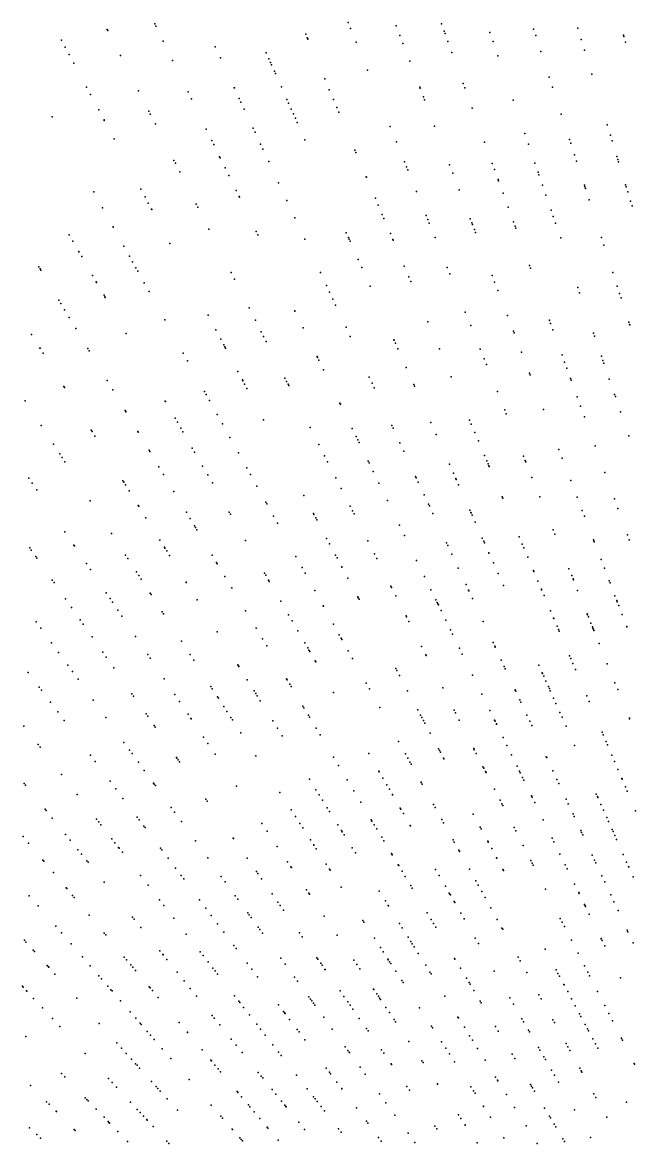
# Model space of a CAD drawing. Header units: metres. Extents: x -4327 to 4266, y -3886 to 3992.
# Drawn here: x -1104 to -568, y 1046 to 2028 of the extents above; entities that cross this region are included whole.
import ezdxf

# ---------------------------------------------------------------- set-up
doc = ezdxf.new("R2010")
doc.units = ezdxf.units.M

msp = doc.modelspace()

# ---------------------------------------------------------------- linework, layer by layer
for p in [(-1029.89, 2021.27, 2450.05), (-988.32, 2026.36, 2445.62), (-987.29, 2024.24, 2445.74), (-819.17, 2027.51, 2432.62), (-817.05, 2022.27, 2437.01), (-777.16, 2024.58, 2441.77), (-737.51, 2026.29, 2438.63), (-656.85, 2021.57, 2462.81), (-618.32, 2022.43, 2472.06), (-1069.87, 2012.12, 2501.98), (-1029.47, 2020.44, 2441.02), (-856.26, 2017.22, 2443.19), (-854.95, 2014.14, 2436.79), (-854.72, 2013.59, 2471.14), (-854.42, 2012.88, 2462.14), (-773.94, 2016.18, 2447.73), (-773.9, 2016.09, 2504.87), (-735.2, 2019.94, 2457.88), (-734.41, 2017.77, 2471.5), (-695.13, 2018.8, 2471.11), (-655.06, 2016.07, 2508.19), (-615.3, 2012.55, 2441.06), (-578.15, 2016.27, 2446.41), (-577.88, 2015.3, 2447.93), (-1066.59, 2005.96, 2505.28), (-980.92, 2011.18, 2432.62), (-935.45, 2006.07, 2440.83), (-812.18, 2010.23, 2449.24), (-771.21, 2009.06, 2466.06), (-731.85, 2010.73, 2422.56), (-692.34, 2010.7, 2420.88), (-650.56, 2002.21, 2460.85), (-612.48, 2003.32, 2459.54), (-576.43, 2010.24, 2488.13), (-1063.13, 1999.45, 2513.63), (-1059.06, 1991.79, 2501.25), (-1018.31, 1998.54, 2473.42), (-972.68, 1994.28, 2454.84), (-930.93, 1996.39, 2458.53), (-890.82, 2000.81, 2471.45), (-888.54, 1995.7, 2478.72), (-887.06, 1992.38, 2444.87), (-765.28, 1993.61, 2471.49), (-728.42, 2001.31, 2517.15), (-688.06, 1998.27, 2492.32), (-886.18, 1990.39, 2447.8), (-883.69, 1984.81, 2467.91), (-882.75, 1982.68, 2492.54), (-802.32, 1985.82, 2481.55), (-802.25, 1985.63, 2492.28), (-606.06, 1982.33, 2439.15), (-839.66, 1978.11, 2454.45), (-718.54, 1974.17, 2455.72), (-643.22, 1979.62, 2435.77), (-1047.97, 1970.94, 2477.78), (-1044.59, 1964.58, 2448.22), (-1002.54, 1967.6, 2461.99), (-959.2, 1966.65, 2444.83), (-918.73, 1970.23, 2474.78), (-918.69, 1970.14, 2482.85), (-877.56, 1971.03, 2502.6), (-835.62, 1968.6, 2431.92), (-756.55, 1970.88, 2443.3), (-756.23, 1970.05, 2494.06), (-753.28, 1962.35, 2459.72), (-717.14, 1970.32, 2440.14), (-640.36, 1970.83, 2473.72), (-956.22, 1960.54, 2485.93), (-914.43, 1961.01, 2414.96), (-912.91, 1957.75, 2442.93), (-872.73, 1960.18, 2445.34), (-871.29, 1956.95, 2452.08), (-832.04, 1960.16, 2472.7), (-828.97, 1952.94, 2490.94), (-752.27, 1959.72, 2448.31), (-710.65, 1952.49, 2483.1), (-674.68, 1959.41, 2471.06), (-1078.03, 1944.82, 2435.97), (-1037.36, 1950.99, 2460.78), (-993.52, 1949.89, 2455.95), (-992.22, 1947.34, 2460.83), (-910.03, 1951.56, 2467.57), (-868.91, 1951.61, 2421.29), (-867.03, 1947.38, 2421.37), (-865.34, 1943.59, 2467.76), (-827.24, 1948.86, 2507.82), (-632.73, 1947.35, 2471.51), (-1032.71, 1942.25, 2465.95), (-1032.47, 1941.8, 2468.08), (-987.82, 1938.72, 2490.68), (-943.33, 1934.12, 2457.83), (-902.25, 1934.88, 2462.7), (-863.72, 1939.95, 2436.14), (-782.33, 1936.34, 2449.27), (-743.49, 1936.86, 2476.6), (-592.45, 1937.81, 2459.53), (-1023.94, 1925.74, 2461.16), (-938.48, 1924.17, 2466.82), (-900.61, 1931.37, 2513.11), (-857.02, 1924.9, 2471.14), (-776.99, 1923.13, 2443.33), (-664.62, 1930.19, 2494.39), (-625.48, 1925.02, 2489.81), (-589.72, 1928.89, 2489.43), (-588.22, 1923.99, 2494.21), (-936.73, 1920.57, 2467.64), (-895.75, 1920.95, 2442.28), (-893.72, 1916.59, 2499.4), (-813.22, 1915.82, 2440.9), (-812.33, 1913.72, 2468.06), (-699.84, 1922.8, 2467.12), (-661.42, 1920.89, 2446.77), (-624.48, 1921.97, 2433.89), (-971.51, 1906.69, 2498.63), (-970.31, 1904.35, 2503.84), (-931.55, 1909.97, 2500.5), (-931.06, 1908.95, 2499.16), (-888.66, 1905.73, 2436.31), (-769.9, 1905.57, 2480.75), (-693.02, 1904.06, 2484.17), (-655.71, 1904.32, 2494.08), (-621.13, 1911.64, 2445.13), (-619.28, 1905.96, 2470.66), (-583.99, 1910.14, 2446.08), (-583.2, 1907.56, 2503.5), (-582.59, 1905.55, 2478.6), (-966.45, 1896.77, 2399.56), (-926.84, 1900.31, 2490.6), (-923.6, 1893.67, 2430.4), (-768.08, 1901.06, 2483.15), (-767, 1898.4, 2485.19), (-730.47, 1902.95, 2487.86), (-727.64, 1895.57, 2492.06), (-691.09, 1898.75, 2438.98), (-653.02, 1896.5, 2472.79), (-652.22, 1894.18, 2472.53), (-880.04, 1887.24, 2480.27), (-803.27, 1892.38, 2464.99), (-803.13, 1892.06, 2483.8), (-687.96, 1890.17, 2474.29), (-687.54, 1888.99, 2494.92), (-649.14, 1885.23, 2496.83), (-612.51, 1885.11, 2465.54), (-576.41, 1885.34, 2446.83), (-1041.69, 1879.26, 2392.89), (-1000.4, 1881.49, 2370.52), (-996.85, 1874.8, 2380.32), (-917.21, 1880.56, 2440.34), (-914.53, 1875.07, 2484.86), (-914.28, 1874.55, 2481.43), (-759.41, 1879.6, 2485.33), (-722.01, 1880.89, 2431.85), (-683.57, 1878.09, 2436.69), (-646.07, 1876.33, 2449.22), (-611.99, 1883.5, 2452.46), (-611.58, 1882.26, 2506.29), (-575.9, 1883.7, 2502.85), (-574.56, 1879.31, 2455.42), (-1033.97, 1865.34, 2398.73), (-994.01, 1869.46, 2381.36), (-991.2, 1864.17, 2390.34), (-952, 1868.41, 2379.32), (-950.67, 1865.8, 2381.23), (-872.83, 1871.79, 2468.14), (-795.29, 1873.58, 2459.53), (-792.78, 1867.67, 2438.21), (-679.06, 1865.71, 2464.16), (-608.29, 1872.13, 2495.59), (-572.07, 1871.15, 2452.96), (-570.77, 1866.91, 2486.12), (-990.95, 1863.72, 2387.12), (-865.71, 1856.51, 2505.76), (-789.32, 1859.53, 2446.52), (-787.81, 1855.96, 2496.81), (-750.93, 1858.62, 2446.67), (-749.46, 1854.97, 2447.31), (-712.26, 1855.5, 2450.27), (-641.56, 1863.23, 2459.42), (-639.68, 1857.76, 2452.2), (-1024.66, 1848.53, 2421.98), (-1024.58, 1848.38, 2424.46), (-940.9, 1846.63, 2396.01), (-748.16, 1851.77, 2454), (-710.92, 1852.01, 2486.97), (-710.43, 1850.73, 2452.16), (-708.69, 1846.2, 2501.49), (-674.45, 1853.03, 2508.44), (-674.44, 1853.01, 2491.58), (-673.07, 1849.24, 2469.87), (-672.41, 1847.43, 2445.47), (-637.68, 1851.96, 2455.5), (-1063.19, 1841.5, 2428.68), (-1060.13, 1836.21, 2429.71), (-899.59, 1844.44, 2444.27), (-898.26, 1841.71, 2481.61), (-857.04, 1837.92, 2455.97), (-820.76, 1843.46, 2496.1), (-818.91, 1839.3, 2476.62), (-818.26, 1837.84, 2480.17), (-817.44, 1835.99, 2502.69), (-782.2, 1842.75, 2443.39), (-780.05, 1837.67, 2442.08), (-779.78, 1837.05, 2460.37), (-743.15, 1839.35, 2459.38), (-707.71, 1843.65, 2503.64), (-633.21, 1838.97, 2465.76), (-597.62, 1839.27, 2468.37), (-1054.89, 1827.13, 2441.79), (-1054.66, 1826.72, 2438.56), (-1015.34, 1831.72, 2413.2), (-975.21, 1834.11, 2367.35), (-595.42, 1832.53, 2459.32), (-1052.23, 1822.52, 2398.36), (-1010.4, 1822.82, 2412.09), (-1007.79, 1818.1, 2403.2), (-810.33, 1820.02, 2483.7), (-1089.7, 1813.56, 2377.03), (-1088.69, 1811.88, 2435.67), (-1087.99, 1810.72, 2439.48), (-1042.72, 1806.04, 2395.06), (-1004.84, 1812.77, 2414.72), (-1003.2, 1809.82, 2451.08), (-921.52, 1808.58, 2393.75), (-843.43, 1808.75, 2499.17), (-807.21, 1813.01, 2501.97), (-770.12, 1814.3, 2470.94), (-732.57, 1813.18, 2487.61), (-730.28, 1807.52, 2485.41), (-693.3, 1806.11, 2447.16), (-660.49, 1814.69, 2464.83), (-659.72, 1812.55, 2475.8), (-587.7, 1808.75, 2477.12), (-1039.45, 1800.38, 2400.74), (-1039.2, 1799.95, 2397.53), (-997.5, 1799.53, 2391.8), (-918.63, 1802.92, 2396.83), (-838.16, 1797.43, 2475.22), (-799.98, 1796.79, 2499.11), (-766.16, 1804.95, 2494.29), (-764.35, 1800.7, 2441.47), (-691.05, 1800.25, 2458.46), (-618.26, 1795.56, 2434.73), (-583.76, 1796.64, 2432.95), (-1032.73, 1788.73, 2411.66), (-1031.91, 1787.32, 2441.93), (-1031.67, 1786.91, 2406.55), (-993.29, 1791.93, 2405.49), (-835.41, 1791.53, 2486.49), (-688.25, 1792.94, 2459.51), (-616.62, 1790.8, 2475.27), (-581.71, 1790.32, 2421.65), (-580.44, 1786.4, 2477.13), (-1072.29, 1784.58, 2383.18), (-1070.42, 1781.47, 2450.95), (-1067.15, 1776.04, 2413.96), (-905.8, 1777.73, 2381.73), (-832.57, 1785.45, 2380.56), (-830.09, 1780.14, 2368.21), (-1063.13, 1769.35, 2399.57), (-979.65, 1767.33, 2414.84), (-941.75, 1771.18, 2418.63), (-900.32, 1766.99, 2372.59), (-865.75, 1775.04, 2373.26), (-865.68, 1774.9, 2373.07), (-716.77, 1774.08, 2458.7), (-679.83, 1771.02, 2479.24), (-643.08, 1766.84, 2465.64), (-643.05, 1766.76, 2443.35), (-1057.28, 1759.61, 2431.6), (-935.02, 1758.52, 2428.18), (-895.17, 1756.88, 2406.64), (-858.6, 1760.38, 2351.05), (-821.02, 1760.69, 2379.08), (-749.39, 1765.46, 2470.07), (-711.95, 1762.14, 2453.19), (-674.6, 1757.38, 2427.06), (-642.06, 1764.05, 2423.15), (-640.01, 1758.42, 2479.03), (-573.55, 1765.2, 2439.44), (-572.87, 1763.1, 2464.31), (-572.81, 1762.92, 2492.24), (-1096.26, 1754.38, 2431.55), (-1013.33, 1755.14, 2419.3), (-930.63, 1750.26, 2416.78), (-893.07, 1752.75, 2419.78), (-890.77, 1748.24, 2421.63), (-817.29, 1752.69, 2389.47), (-779.06, 1749.8, 2382.54), (-778.89, 1749.41, 2379.35), (-777.79, 1746.95, 2386.65), (-673.99, 1755.81, 2424.89), (-604.46, 1755.49, 2493.43), (-603.57, 1752.88, 2447.67), (-1088.89, 1742.58, 2412.53), (-1088.71, 1742.31, 2412.15), (-1085.98, 1737.93, 2422.1), (-1046.74, 1742.06, 2420.72), (-1045.61, 1740.18, 2426.15), (-963.47, 1738.14, 2417.51), (-928.03, 1745.36, 2426.16), (-927.11, 1743.64, 2426.46), (-926.52, 1742.53, 2398.09), (-775.59, 1742, 2393.22), (-739.37, 1741.84, 2467.45), (-703.64, 1741.57, 2488.41), (-667.48, 1738.83, 2484.34), (-959.67, 1731.3, 2386.69), (-846.25, 1735.06, 2414.7), (-845.85, 1734.26, 2405.5), (-844.7, 1731.9, 2357.11), (-700.25, 1733.19, 2490.52), (-698.17, 1728.04, 2480.31), (-632.04, 1736.51, 2487.43), (-629.77, 1730.27, 2442.12), (-597.54, 1735.38, 2484.62), (-596.22, 1731.54, 2487.62), (-595.41, 1729.19, 2478.58), (-915.6, 1721.99, 2415.12), (-840.57, 1723.41, 2422.78), (-768.28, 1725.59, 2381.32), (-728.94, 1717.28, 2451.97), (-660.49, 1720.65, 2472.38), (-659.88, 1719.06, 2431.13), (-627.85, 1725, 2479.4), (-1067.77, 1708.79, 2416.03), (-1067.2, 1707.88, 2422.79), (-1029.89, 1714.02, 2408.3), (-911.68, 1714.63, 2412.85), (-911.29, 1713.88, 2414.49), (-909.7, 1710.89, 2380.9), (-874.43, 1716.17, 2420.08), (-872.95, 1713.26, 2378.47), (-871.71, 1710.82, 2388.39), (-871.14, 1709.7, 2394.84), (-800.62, 1716.93, 2390.97), (-798.2, 1711.75, 2389.11), (-796.39, 1707.87, 2394.4), (-761.58, 1710.54, 2400.63), (-761.03, 1709.3, 2380.1), (-624.58, 1716.01, 2441.33), (-624, 1714.42, 2483.97), (-590.67, 1715.43, 2458.86), (-1025.12, 1706.09, 2418.55), (-944.76, 1704.38, 2386.44), (-943.38, 1701.91, 2439.48), (-907.65, 1707.03, 2383.48), (-688.62, 1704.4, 2477.19), (-618.67, 1699.79, 2468.42), (-586.06, 1702.03, 2467.71), (-585.39, 1700.1, 2462.08), (-1101.72, 1696.5, 2433.55), (-1014.25, 1688, 2374.37), (-979.14, 1695.92, 2355.88), (-979, 1695.68, 2435.54), (-940.55, 1696.79, 2434.87), (-826.31, 1694.18, 2379.01), (-826.05, 1693.65, 2407.8), (-825.96, 1693.47, 2386.02), (-682.21, 1688.54, 2377.39), (-648.2, 1688.63, 2482.43), (-615.74, 1691.73, 2459.52), (-1013.7, 1687.08, 2362.58), (-1013.57, 1686.86, 2393.95), (-970.57, 1681.07, 2430.8), (-933.67, 1684.39, 2447.05), (-893.09, 1679.66, 2379.55), (-712.86, 1679.39, 2416.98), (-680.81, 1685.06, 2359.14), (-612.28, 1682.22, 2462.56), (-580.76, 1686.66, 2456.66), (-1087.63, 1674.8, 2381.22), (-1044.01, 1670.77, 2385.99), (-1043.14, 1669.38, 2370.8), (-1003.24, 1669.66, 2388.08), (-1002.8, 1668.94, 2408.41), (-968.57, 1677.61, 2417.67), (-965.64, 1672.54, 2440.22), (-963.81, 1669.37, 2438.34), (-929.08, 1676.11, 2415.98), (-852.52, 1673.16, 2383.36), (-815.53, 1672.09, 2428.59), (-780.97, 1674.79, 2377.24), (-779.9, 1672.51, 2422.72), (-746.85, 1677.46, 2364.82), (-711.4, 1675.95, 2366.08), (-708.27, 1668.58, 2401.41), (-1077, 1658.43, 2378.95), (-1040.7, 1665.46, 2440.12), (-922.54, 1664.31, 2404.35), (-844.87, 1658.14, 2412.99), (-812.16, 1665.18, 2394.12), (-810.71, 1662.2, 2419.69), (-809.64, 1660.01, 2408.33), (-773.89, 1659.61, 2390.48), (-742.21, 1667.04, 2371.43), (-705.16, 1661.24, 2377.34), (-573.6, 1665.86, 2451.58), (-1071.52, 1649.99, 2366.84), (-993.3, 1653.12, 2428.64), (-992.69, 1652.12, 2429.89), (-955.48, 1654.94, 2395.7), (-953.53, 1651.57, 2404.23), (-915.03, 1650.76, 2390.14), (-770.44, 1652.22, 2423.35), (-699.74, 1648.5, 2380.6), (-634.77, 1653.64, 2381.51), (-603.14, 1657.11, 2476.56), (-1069.35, 1646.65, 2444.99), (-1067.04, 1643.1, 2370.08), (-984.65, 1638.74, 2386.06), (-946.44, 1639.29, 2381.01), (-839.82, 1648.24, 2406.71), (-837.19, 1643.08, 2366.94), (-801.69, 1643.7, 2411.79), (-800.85, 1641.98, 2411.99), (-730.56, 1640.86, 2428.74), (-697.83, 1643.99, 2428.8), (-696.66, 1641.22, 2416.42), (-695.95, 1639.57, 2386.62), (-695.68, 1638.92, 2388.39), (-665.76, 1647.81, 2378.64), (-664.25, 1644.06, 2381.34), (-663.77, 1642.9, 2385.08), (-631.96, 1646.32, 2384.52), (-1098.59, 1628.72, 2462.93), (-980.58, 1631.96, 2419.16), (-941.98, 1631.57, 2399.21), (-907.75, 1637.63, 2384.46), (-904.6, 1631.94, 2394.95), (-830.06, 1629.08, 2389.5), (-797.15, 1634.39, 2422.74), (-760.11, 1630.05, 2415.43), (-759.6, 1628.97, 2383.84), (-727.1, 1633.1, 2414.5), (-658.33, 1629.41, 2389.92), (-594.56, 1633.55, 2452.66), (-1095.62, 1624.33, 2375.49), (-1016.25, 1626.34, 2393.48), (-1015.43, 1625.04, 2432.06), (-1014.03, 1622.78, 2434.15), (-937.94, 1624.55, 2391.58), (-898.9, 1621.66, 2382.55), (-825.27, 1619.69, 2441.3), (-792.27, 1624.39, 2388.87), (-757.77, 1625.04, 2372.7), (-724.98, 1628.33, 2432.32), (-724.66, 1627.61, 2417.39), (-722.58, 1622.94, 2432.61), (-624.44, 1626.72, 2416.25), (-1091.58, 1618.33, 2439.02), (-1010.82, 1617.65, 2431.91), (-971.63, 1617.06, 2399.75), (-857.87, 1613.43, 2412.59), (-752.72, 1614.22, 2441.66), (-684.37, 1612.26, 2403.83), (-683.91, 1611.2, 2407.76), (-651.4, 1612.28, 2394.76), (-618.84, 1612.13, 2411.17), (-586.21, 1610.59, 2363.13), (-1044.83, 1608.89, 2407.69), (-1002.8, 1604.82, 2418.04), (-1002.39, 1604.17, 2417.06), (-891.19, 1607.75, 2378.12), (-890.4, 1606.32, 2394.84), (-817.44, 1604.31, 2369.19), (-815.24, 1599.99, 2430.93), (-784.76, 1609.01, 2462.56), (-748.8, 1605.81, 2431.72), (-748.12, 1604.34, 2377.33), (-712.73, 1600.81, 2393.95), (-614.3, 1600.31, 2396.25), (-583.18, 1602.28, 2375.37), (-996.1, 1594.09, 2412.7), (-960.68, 1598.84, 2388.77), (-957.46, 1593.48, 2418.6), (-923.15, 1598.95, 2372.49), (-923.15, 1598.95, 2372.49), (-922.17, 1597.25, 2404.96), (-884.33, 1595.37, 2424.75), (-849.54, 1597.76, 2410.95), (-849.09, 1596.91, 2437.24), (-847.56, 1594.04, 2438.41), (-846.59, 1592.21, 2416.27), (-814, 1597.57, 2418.95), (-744.99, 1597.64, 2391.83), (-711.79, 1598.71, 2399.04), (-711.67, 1598.43, 2395.86), (-710.75, 1596.36, 2417.59), (-707.94, 1590.07, 2405.3), (-612.37, 1595.29, 2391.49), (-1066.93, 1581.79, 2440.74), (-1026.2, 1580.21, 2391.41), (-953.5, 1586.89, 2444.28), (-952.63, 1585.44, 2417.29), (-951.46, 1583.49, 2368.5), (-880.92, 1589.22, 2390.89), (-774.34, 1587.64, 2377.66), (-639.76, 1583.46, 2420.7), (-638.26, 1579.76, 2406.68), (-1059.01, 1570.05, 2395.58), (-983.81, 1574.42, 2388.3), (-908.85, 1574.18, 2394.47), (-837.97, 1576, 2427.39), (-835.48, 1571.31, 2381.84), (-801.87, 1573.76, 2402.01), (-769.87, 1578.47, 2410.3), (-733.06, 1572.05, 2413.62), (-701.76, 1576.18, 2417.45), (-700.55, 1573.47, 2380.18), (-699.97, 1572.16, 2383.68), (-669.58, 1577.44, 2379.07), (-666.86, 1571.03, 2413.53), (-604.44, 1574.61, 2379.64), (-604.18, 1573.94, 2381.38), (-603.85, 1573.09, 2416.24), (-574.73, 1579.05, 2395.67), (-573.2, 1574.84, 2411.6), (-1097.71, 1567.69, 2431.73), (-1096.33, 1565.72, 2382.87), (-1058.6, 1569.44, 2386.6), (-1013.92, 1561.31, 2416.57), (-979.9, 1568.17, 2378.82), (-979.48, 1567.5, 2412.91), (-977.9, 1564.96, 2411.73), (-975.4, 1560.97, 2375.92), (-938.15, 1561.35, 2421.36), (-864.85, 1560.23, 2393), (-830.17, 1561.33, 2388.38), (-796.07, 1562.37, 2395.57), (-731.95, 1569.66, 2404.42), (-728.43, 1562.13, 2409.47), (-695.98, 1563.21, 2370.1), (-695.97, 1563.18, 2394.75), (-695.96, 1563.15, 2411.34), (-665.49, 1567.8, 2369.97), (-1092.33, 1560.01, 2387.49), (-1091.4, 1558.69, 2423.2), (-1048.11, 1553.88, 2411.19), (-1011.97, 1558.29, 2395.65), (-934.19, 1554.76, 2378.57), (-933.62, 1553.8, 2387.9), (-859.42, 1550.44, 2427.36), (-828.86, 1558.87, 2387.33), (-824.79, 1551.2, 2394.66), (-824.59, 1550.83, 2396.83), (-794.03, 1558.37, 2400.4), (-759.23, 1556.65, 2404.42), (-692.12, 1554.53, 2376.01), (-662, 1559.57, 2432.34), (-597.83, 1557.41, 2558.12), (-1044.56, 1548.63, 2413.89), (-1004.4, 1546.65, 2396.59), (-1002.29, 1543.4, 2383.48), (-926.93, 1542.67, 2392.39), (-892.4, 1545.68, 2441.12), (-891.27, 1543.73, 2421.38), (-856.71, 1545.55, 2428.03), (-819.4, 1541.06, 2403.66), (-752.45, 1542.74, 2385.68), (-722.78, 1550.01, 2399.05), (-687.96, 1545.17, 2389.13), (-657.04, 1547.9, 2453.86), (-656.72, 1547.13, 2429.85), (-625.97, 1549.32, 2410.14), (-623.58, 1543.4, 2429.12), (-622.42, 1540.55, 2430.31), (-594.97, 1549.94, 2431.22), (-1077.99, 1539.53, 2406.9), (-1076.44, 1537.31, 2411.55), (-1000.21, 1540.19, 2402.81), (-960.93, 1537.81, 2383.33), (-960.72, 1537.48, 2385.52), (-920.93, 1532.68, 2398.61), (-888.78, 1539.4, 2442.38), (-888.12, 1538.26, 2426.63), (-781.77, 1534.31, 2390.63), (-781.12, 1533.04, 2399.66), (-746.73, 1531.03, 2392.25), (-716.04, 1535.55, 2382.18), (-683.35, 1534.83, 2398.02), (-653.07, 1538.53, 2439.02), (-650.12, 1531.59, 2474.05), (-649.87, 1531, 2393.33), (-622.04, 1539.61, 2386.68), (-590.67, 1538.75, 2405.2), (-589.99, 1536.99, 2422.22), (-1066.48, 1523.09, 2400.03), (-1030.83, 1528.26, 2390.22), (-1027.49, 1523.32, 2387.87), (-992.24, 1527.91, 2380.96), (-991.53, 1526.82, 2381.95), (-951.18, 1522.2, 2424.34), (-878.12, 1520.94, 2421.41), (-848.31, 1530.39, 2418.06), (-810.7, 1524.7, 2400.09), (-810.31, 1523.96, 2379.72), (-809.63, 1522.69, 2380.46), (-777.43, 1525.79, 2369.17), (-742.41, 1522.16, 2439.83), (-713.72, 1530.57, 2390.97), (-713.56, 1530.23, 2432.44), (-710.31, 1523.27, 2429.85), (-647.7, 1525.88, 2491.13), (-618.37, 1530.52, 2420.14), (-585.7, 1525.81, 2533.3), (-584.12, 1521.69, 2449.51), (-1061.09, 1515.39, 2428.68), (-1025.31, 1520.08, 2390.87), (-1020.65, 1513.17, 2401.64), (-981.72, 1511.72, 2371.78), (-908.83, 1512.54, 2413.48), (-840.92, 1517.06, 2421.94), (-840.65, 1516.57, 2407.26), (-741.23, 1519.74, 2424.65), (-740.7, 1518.65, 2375.66), (-740.24, 1517.72, 2368.72), (-737.84, 1512.8, 2413.57), (-642.11, 1512.72, 2437.82), (-583.68, 1520.53, 2421.77), (-582.45, 1517.34, 2425.26), (-1092.06, 1503.09, 2409.03), (-1053.52, 1504.58, 2419.56), (-1017.05, 1507.84, 2376.99), (-980.61, 1510, 2440.15), (-871.2, 1508.97, 2396.84), (-868.22, 1503.8, 2424.59), (-768.42, 1508.11, 2413.07), (-768.08, 1507.44, 2389.74), (-765.96, 1503.29, 2416.55), (-733.81, 1504.53, 2378.2), (-701.04, 1503.39, 2429.15), (-639.39, 1506.3, 2396.33), (-639.21, 1505.88, 2398.46), (-610.09, 1510.04, 2567.23), (-609.68, 1509, 2448.73), (-608.97, 1507.25, 2448.78), (-606.72, 1501.69, 2454.25), (-579.39, 1509.35, 2441.18), (-1087.88, 1497.34, 2427.08), (-1087.87, 1497.32, 2416.09), (-1050.91, 1500.85, 2378.35), (-933.77, 1494.34, 2393.6), (-899.68, 1497.32, 2427.89), (-863.12, 1494.97, 2407.59), (-831.95, 1500.88, 2409.97), (-826.87, 1491.7, 2375.98), (-729.68, 1496.06, 2426.15), (-727.79, 1492.19, 2431.22), (-636.38, 1499.22, 2416.05), (-635.18, 1496.39, 2448.78), (-634.52, 1494.84, 2409), (-605.49, 1498.63, 2414.72), (-604.97, 1497.35, 2398.48), (-604.51, 1496.21, 2456.94), (-604.22, 1495.49, 2398.33), (-575.41, 1498.98, 2485.78), (-575.26, 1498.6, 2482.18), (-1078.62, 1484.59, 2425.55), (-1043.1, 1489.7, 2411.98), (-1005.05, 1490.05, 2389.19), (-965, 1485.97, 2431.72), (-894.09, 1488.02, 2393.48), (-890.43, 1481.93, 2405.7), (-857.1, 1484.53, 2371.6), (-825.19, 1488.68, 2379.38), (-824.57, 1487.56, 2394.1), (-692.41, 1484.88, 2421.87), (-690.87, 1481.57, 2391.1), (-599.62, 1484.11, 2408.34), (-1072.45, 1476.1, 2398.06), (-1033.89, 1476.55, 2393.4), (-1030.74, 1472.05, 2429.95), (-994.49, 1474.39, 2426.88), (-957.49, 1474.4, 2396.27), (-854.52, 1480.06, 2378.09), (-853.43, 1478.18, 2377.81), (-852.68, 1476.88, 2442.58), (-819.02, 1477.54, 2416.86), (-754.84, 1481.46, 2403.74), (-751.15, 1474.22, 2448.66), (-750.78, 1473.49, 2413.24), (-721.83, 1479.98, 2394.46), (-719.3, 1474.77, 2397.22), (-690.5, 1480.79, 2401.07), (-625.38, 1473.31, 2463.16), (-1064.46, 1465.11, 2396.43), (-1024.22, 1462.74, 2431.18), (-992.27, 1471.1, 2435.35), (-954.28, 1469.46, 2421.3), (-915.69, 1465.41, 2415.57), (-915.16, 1464.56, 2400.3), (-914.69, 1463.82, 2404.61), (-848.09, 1468.93, 2387.58), (-847.44, 1467.81, 2385.75), (-815.25, 1470.75, 2378.01), (-777.46, 1462.2, 2413.78), (-685.14, 1469.28, 2410.57), (-682.65, 1463.96, 2518.8), (-652.24, 1464.94, 2476.69), (-624.4, 1470.99, 2450.48), (-622.53, 1466.59, 2417.15), (-592.41, 1466.26, 2480.83), (-1099.18, 1458.67, 2425.16), (-1060.3, 1459.38, 2450.37), (-1055.44, 1452.68, 2392.35), (-980.02, 1452.94, 2419.13), (-907.44, 1452.2, 2407.64), (-873.14, 1453.15, 2419.72), (-872.63, 1452.29, 2382.18), (-776.46, 1460.31, 2427.66), (-774.17, 1456, 2431.88), (-710.31, 1456.35, 2409.32), (-681.66, 1461.82, 2398.33), (-649.27, 1458.27, 2480.21), (-649.06, 1457.81, 2423.86), (-648.04, 1455.52, 2411.44), (-648.03, 1455.5, 2443.16), (-620.32, 1461.38, 2414.29), (-1089.51, 1445.83, 2434.06), (-1087.41, 1443.04, 2382.91), (-939.31, 1446.41, 2399.82), (-938.02, 1444.42, 2418.72), (-901.35, 1442.47, 2377.75), (-870.23, 1448.31, 2372.9), (-869.12, 1446.47, 2414.19), (-803.36, 1449.31, 2412.46), (-800.6, 1444.32, 2395.75), (-767.1, 1442.7, 2412.49), (-736.37, 1445.21, 2434.68), (-673.05, 1443.36, 2399), (-673.02, 1443.3, 2401.75), (-646.1, 1451.17, 2438.79), (-643.9, 1446.23, 2424.7), (-643.13, 1444.49, 2407.42), (-642.28, 1442.58, 2453.51), (-585.7, 1449.67, 2491.55), (-583.29, 1443.7, 2469.32), (-1079.65, 1432.74, 2401.07), (-1042.22, 1434.49, 2439.11), (-1008.25, 1439.94, 2415.3), (-1006.86, 1437.95, 2398.19), (-970.85, 1439.34, 2401.99), (-966.69, 1433.18, 2411.04), (-933.45, 1437.39, 2426.51), (-932.65, 1436.16, 2427.24), (-900.01, 1440.31, 2415.72), (-898.68, 1438.18, 2378.9), (-896.04, 1433.96, 2407.85), (-832.07, 1441.2, 2422.77), (-702.24, 1439.8, 2500.95), (-672.52, 1442.21, 2428.59), (-668.98, 1434.63, 2433.16), (-668.11, 1432.77, 2474.04), (-639.39, 1436.08, 2413.44), (-610.45, 1438.14, 2453.85), (-608.34, 1433.15, 2475.03), (-1073.19, 1424.17, 2389.42), (-927.87, 1428.8, 2428.83), (-925.14, 1424.59, 2396.57), (-858.8, 1429.29, 2424.74), (-857.83, 1427.66, 2405.09), (-791.48, 1427.86, 2410.42), (-758.2, 1425.97, 2421.31), (-726.44, 1425.72, 2427.58), (-725.22, 1423.32, 2426.37), (-695.14, 1425.25, 2391.54), (-637.32, 1431.43, 2461.02), (-633.87, 1423.69, 2468.47), (-1067.49, 1416.6, 2406.72), (-1031.15, 1419.26, 2407.67), (-995.96, 1422.38, 2391.32), (-994.48, 1420.27, 2404.29), (-959.16, 1422.01, 2420.03), (-956.78, 1418.49, 2422.42), (-956.53, 1418.11, 2424.58), (-921.64, 1419.2, 2406.92), (-920.39, 1417.27, 2403.65), (-884.94, 1416.19, 2400.22), (-853.91, 1421.15, 2399.71), (-852.87, 1419.42, 2399.58), (-755.76, 1421.37, 2410.66), (-754.6, 1419.2, 2453.06), (-753.24, 1416.65, 2422.63), (-752.05, 1414.4, 2415.92), (-721.93, 1416.88, 2418.26), (-691, 1416.76, 2457.99), (-690.58, 1415.89, 2483.22), (-689.47, 1413.62, 2423.35), (-689.41, 1413.5, 2423.14), (-662.75, 1421.26, 2427.82), (-660.25, 1415.9, 2412.89), (-632.06, 1419.64, 2408.72), (-573.14, 1418.57, 2455.92), (-572.96, 1418.12, 2467.11), (-1102.99, 1411.76, 2406.01), (-988.86, 1412.24, 2418.39), (-987.92, 1410.9, 2424.47), (-912.98, 1405.87, 2414.98), (-880.94, 1409.79, 2403.33), (-876.79, 1403.15, 2442.92), (-847.11, 1409.83, 2405.75), (-843.73, 1404.2, 2410.23), (-747.39, 1405.64, 2378.36), (-658.51, 1412.18, 2447.31), (-628.48, 1411.6, 2415.27), (-596.93, 1406.29, 2479.36), (-596.03, 1404.17, 2503.05), (-1090.38, 1395.63, 2425.14), (-1088.5, 1393.22, 2401.65), (-1015.26, 1397.38, 2397.93), (-945.67, 1402.01, 2436.34), (-941.92, 1396.45, 2398.64), (-775.09, 1398.31, 2382.85), (-683.66, 1401.7, 2428.94), (-680.2, 1394.63, 2499.84), (-621.02, 1394.82, 2444.92), (-593.56, 1398.35, 2444.42), (-592.24, 1395.23, 2453.87), (-1044.67, 1386.32, 2421), (-1010.36, 1390.64, 2416.81), (-1008.18, 1387.64, 2373.02), (-969.3, 1384.3, 2400.89), (-968.9, 1383.73, 2427.93), (-935.63, 1387.12, 2410.46), (-935.56, 1387.03, 2407.5), (-899.84, 1385.64, 2439.4), (-831.97, 1384.64, 2399.11), (-801.18, 1387.68, 2425.21), (-769.02, 1387.35, 2420.85), (-766.89, 1383.51, 2443.11), (-740.07, 1391.87, 2388.73), (-739.23, 1390.29, 2391.7), (-738.48, 1388.89, 2429.47), (-735.75, 1383.75, 2391.79), (-709.25, 1391.98, 2421.54), (-708.77, 1391.05, 2396.89), (-707.04, 1387.64, 2391.03), (-676.26, 1386.54, 2452.39), (-645.78, 1384.87, 2435.01), (-645.42, 1384.1, 2469.41), (-588.39, 1386.16, 2473.99), (-1040.37, 1380.62, 2411.04), (-1002.69, 1380.09, 2387.42), (-967.79, 1382.14, 2430.79), (-966.67, 1380.55, 2383.32), (-827.52, 1377.22, 2428.92), (-765.06, 1380.21, 2411.26), (-763.99, 1378.28, 2433.88), (-735.43, 1383.14, 2390.74), (-701.18, 1376.14, 2425.8), (-700.5, 1374.81, 2470.78), (-671.38, 1376.54, 2461.42), (-586.12, 1380.82, 2461.42), (-583.09, 1373.66, 2445.67), (-1069.97, 1369.5, 2404.42), (-997.5, 1372.94, 2419.41), (-853.07, 1365.19, 2410.66), (-820.05, 1364.8, 2427.1), (-792.35, 1372.39, 2409.9), (-791.94, 1371.68, 2408.65), (-788.67, 1366.01, 2407.26), (-699.1, 1372.05, 2483.9), (-698.54, 1370.96, 2431.27), (-669.32, 1372.3, 2424.26), (-668.62, 1370.88, 2463.27), (-666.59, 1366.71, 2429.05), (-665.49, 1364.46, 2478.83), (-640, 1372.48, 2457.65), (-636.55, 1365.09, 2477.59), (-579.72, 1365.74, 2492.3), (-579.51, 1365.23, 2463.79), (-1102.46, 1361.42, 2412.56), (-1101.35, 1360.06, 2424.02), (-1027.42, 1363.43, 2394.78), (-1022.35, 1356.71, 2385.73), (-989.31, 1361.67, 2416.34), (-988.84, 1361.02, 2432.11), (-987.82, 1359.61, 2382.09), (-916.85, 1359.28, 2403.83), (-847.35, 1356.04, 2443.26), (-814.23, 1355.1, 2421.35), (-785.43, 1360.4, 2417.46), (-783.11, 1356.38, 2418.98), (-755.38, 1362.74, 2432.53), (-755.2, 1362.41, 2394.39), (-754.33, 1360.84, 2397.34), (-691.24, 1356.63, 2423.38), (-634.92, 1361.6, 2459.15), (-576.62, 1358.42, 2454.52), (-575.07, 1354.78, 2478.44), (-1056.15, 1351.81, 2392.55), (-1016.16, 1348.49, 2415.63), (-943.77, 1347.84, 2409.54), (-942.5, 1346.03, 2411.95), (-878.95, 1353.46, 2410.98), (-844.6, 1351.64, 2406.58), (-841.62, 1346.87, 2426.74), (-808.16, 1345, 2417.69), (-780.41, 1351.71, 2390.58), (-780.27, 1351.47, 2390.16), (-686.28, 1346.89, 2447.28), (-658.75, 1350.64, 2477.94), (-658.2, 1349.51, 2442.69), (-655.86, 1344.72, 2445.96), (-628.48, 1347.79, 2446.18), (-602.07, 1352.28, 2480.38), (-601.11, 1350.11, 2479.47), (-600.7, 1349.2, 2508.82), (-1084.24, 1338.92, 2391.85), (-1083.43, 1337.92, 2403.85), (-973.92, 1340.49, 2401.02), (-970.95, 1336.39, 2402.08), (-869.1, 1338.3, 2429.57), (-837.48, 1340.25, 2432.13), (-835.46, 1337.01, 2426.26), (-773.54, 1339.81, 2450.5), (-773.02, 1338.91, 2399.27), (-770.85, 1335.16, 2401.17), (-744.44, 1343.01, 2394.43), (-743.11, 1340.61, 2424.93), (-709.66, 1334.67, 2465.21), (-684.67, 1343.74, 2456.5), (-683.83, 1342.09, 2505.3), (-626.54, 1343.61, 2474.95), (-622.43, 1334.81, 2455.7), (-598.04, 1343.23, 2482.2), (-595.79, 1338.16, 2485.19), (-567.7, 1337.42, 2468.1), (-1077.97, 1331.18, 2422.3), (-1039.28, 1330.22, 2415.01), (-1037.39, 1327.79, 2444.54), (-1035.52, 1325.41, 2414.7), (-1003.67, 1331.91, 2425.15), (-1002.02, 1329.73, 2424), (-965.08, 1328.32, 2412.85), (-894.71, 1326.46, 2436.05), (-865.33, 1332.5, 2387.69), (-861.52, 1326.62, 2419.86), (-828.09, 1325.23, 2404.88), (-798.9, 1329.59, 2404.31), (-798.32, 1328.62, 2443.32), (-796.4, 1325.44, 2408.32), (-764.75, 1324.58, 2443.25), (-737.18, 1329.9, 2449.71), (-735.59, 1327.04, 2420.81), (-648.48, 1329.59, 2469.59), (-621.34, 1332.48, 2503.75), (-592.88, 1331.62, 2469.96), (-591.42, 1328.36, 2491.77), (-1103.45, 1315.04, 2427.61), (-1066.48, 1316.99, 2410.4), (-997.81, 1324.14, 2439.38), (-996.83, 1322.83, 2400.2), (-890.13, 1319.67, 2426.47), (-858.89, 1322.57, 2426.89), (-825.02, 1320.31, 2430.64), (-824.4, 1319.32, 2408.5), (-822.64, 1316.5, 2435.29), (-794.18, 1321.75, 2433.6), (-764.65, 1324.41, 2472.82), (-703.65, 1323.37, 2486.74), (-702.89, 1321.94, 2487.13), (-674.02, 1322.84, 2490.85), (-672.56, 1319.97, 2491.61), (-615.71, 1320.4, 2462.56), (-614.88, 1318.61, 2490.11), (-613.95, 1316.62, 2495.73), (-588.21, 1321.14, 2462.79), (-587.41, 1319.34, 2462.5), (-585.89, 1315.93, 2480.88), (-1098.67, 1309.34, 2400.39), (-1062.25, 1311.76, 2414.81), (-1025.8, 1312.96, 2431.39), (-1023.24, 1309.68, 2411.19), (-1019.99, 1305.52, 2437.52), (-1019.53, 1304.94, 2416.54), (-952.72, 1311.31, 2404.44), (-919.79, 1313.59, 2427.09), (-919.57, 1313.28, 2415.04), (-881.13, 1306.33, 2422.05), (-852.08, 1312.09, 2430.81), (-849.27, 1307.77, 2437.38), (-849.05, 1307.43, 2436.75), (-815.54, 1305.14, 2420.11), (-789.8, 1314.46, 2437.79), (-787.84, 1311.18, 2461.41), (-727.28, 1312.05, 2529.35), (-726.29, 1310.27, 2431.26), (-697.01, 1310.89, 2451.18), (-696.75, 1310.39, 2480.69), (-696.63, 1310.17, 2480.26), (-665.99, 1307.09, 2473.44), (-640.73, 1313.69, 2489.09), (-639.21, 1310.57, 2489.39), (-584.33, 1312.43, 2468.07), (-1055.6, 1303.55, 2394.13), (-1052.34, 1299.53, 2428.77), (-1016.67, 1301.27, 2438.16), (-983.31, 1304.89, 2415.25), (-982.26, 1303.5, 2415.52), (-976.7, 1296.13, 2427.45), (-941.86, 1296.36, 2413.79), (-907.58, 1296.16, 2417.74), (-847.08, 1304.39, 2407.87), (-812.81, 1300.76, 2420.72), (-781.31, 1300.31, 2443.97), (-780.83, 1299.52, 2413.01), (-780.63, 1299.18, 2412.38), (-722.37, 1303.2, 2447.93), (-721.74, 1302.06, 2503.86), (-693.59, 1304.46, 2497.2), (-689.37, 1296.52, 2463.58), (-689.19, 1296.19, 2462.93), (-633.84, 1299.57, 2496.51), (-605.56, 1298.63, 2474.02), (-578.52, 1299.39, 2468.25), (-1086.18, 1294.46, 2395.16), (-1085.4, 1293.53, 2421.36), (-1085.35, 1293.46, 2415.63), (-1047.65, 1293.74, 2401.1), (-1046.72, 1292.59, 2424.29), (-970.21, 1287.51, 2402.78), (-872.08, 1292.91, 2428.94), (-869.2, 1288.64, 2435.5), (-869.16, 1288.58, 2389.15), (-868.76, 1287.99, 2437.19), (-838.39, 1291.01, 2403.27), (-835.39, 1286.39, 2406.2), (-834.97, 1285.74, 2407.88), (-775.29, 1290.3, 2442.96), (-774.85, 1289.58, 2414.96), (-742.65, 1286.31, 2532.58), (-713.12, 1286.5, 2514.35), (-683.96, 1286.35, 2468.67), (-683.66, 1285.79, 2467.59), (-659.3, 1293.95, 2494.87), (-658.19, 1291.78, 2465.88), (-657.32, 1290.06, 2468.75), (-629.38, 1290.42, 2475.83), (-627.68, 1286.93, 2469.12), (-603.59, 1294.41, 2478.43), (-602.49, 1292.05, 2477.05), (-575.5, 1292.6, 2461.57), (-573.74, 1288.63, 2472.7), (-573.73, 1288.62, 2453.98), (-1076.98, 1283.49, 2422.24), (-1000.83, 1281, 2411.49), (-965.18, 1280.83, 2390.33), (-963.04, 1278, 2419.12), (-930.14, 1280.23, 2426.61), (-926.74, 1275.55, 2394.84), (-899.34, 1284.38, 2418.75), (-898.16, 1282.7, 2386.96), (-894.81, 1277.92, 2426.82), (-771.98, 1284.78, 2450.44), (-769.15, 1280.09, 2414.77), (-739.62, 1281.06, 2506.56), (-707.47, 1276.31, 2491.33), (-683.37, 1285.23, 2485.07), (-597.15, 1280.6, 2464.41), (-569.86, 1279.94, 2459.13), (-1065.87, 1270.26, 2414.11), (-1065.37, 1269.66, 2432.82), (-1032.68, 1275.25, 2417.12), (-994.13, 1272.42, 2420.9), (-855.55, 1268.41, 2403.03), (-825.25, 1270.78, 2538.99), (-791.94, 1267.37, 2470.38), (-764.39, 1272.16, 2489.99), (-763.01, 1269.86, 2461), (-734.11, 1271.51, 2460.2), (-705.29, 1272.37, 2468.17), (-702.26, 1266.91, 2463.72), (-646.56, 1268.94, 2480.77), (-621.05, 1273.34, 2470.92), (-617.46, 1265.99, 2459.76), (-594.72, 1275.39, 2466.84), (-1098.18, 1263.31, 2488.98), (-1060.2, 1263.5, 2441), (-1058.71, 1261.72, 2414.78), (-984.24, 1259.76, 2388.34), (-949.3, 1259.76, 2427.52), (-917.85, 1263.31, 2417.53), (-915.67, 1260.32, 2408.91), (-885.74, 1264.96, 2402.22), (-880.53, 1257.52, 2405.36), (-853.6, 1265.52, 2589.86), (-853.08, 1264.74, 2410.57), (-853.07, 1264.72, 2407.63), (-853.06, 1264.71, 2433.94), (-786.59, 1258.8, 2432.65), (-730.67, 1265.56, 2445.66), (-730.37, 1265.03, 2456.8), (-729.75, 1263.97, 2427.53), (-726.44, 1258.23, 2458.83), (-725.96, 1257.4, 2460.27), (-699.4, 1261.75, 2487.72), (-617.12, 1265.29, 2455.3), (-589.43, 1264.04, 2460.44), (-586.58, 1257.92, 2486.33), (-1090.44, 1254.41, 2486.06), (-1045.7, 1246.22, 2427.55), (-980.4, 1254.86, 2410.19), (-943.75, 1252.4, 2416.22), (-906.99, 1248.36, 2414.85), (-905.72, 1246.62, 2428.96), (-878.65, 1254.85, 2444.11), (-875.61, 1250.49, 2429.73), (-784.01, 1254.68, 2472.97), (-783.91, 1254.52, 2491.13), (-750, 1248.21, 2458.32), (-720.46, 1247.88, 2466.15), (-694.38, 1252.69, 2463.67), (-612.38, 1255.56, 2467.51), (-611.88, 1254.54, 2493.97), (-611.57, 1253.91, 2483.19), (-608.33, 1247.27, 2485.89), (-582.98, 1250.21, 2490.2), (-1074.98, 1236.62, 2462.41), (-1007.67, 1244.37, 2446.61), (-1006.4, 1242.79, 2383.48), (-971.54, 1243.51, 2416.96), (-938.84, 1245.89, 2423.87), (-933.45, 1238.72, 2407.05), (-903.94, 1244.16, 2432.96), (-840.1, 1245.51, 2423.34), (-806.34, 1241.66, 2414.49), (-805.29, 1240.04, 2459.24), (-774.13, 1238.87, 2469.23), (-746.5, 1242.39, 2465.23), (-744.47, 1239, 2464.65), (-717.75, 1243.18, 2466.13), (-688.69, 1242.43, 2471.32), (-633.53, 1243.38, 2474.37), (-631.88, 1240.13, 2449.14), (-629.97, 1236.38, 2476.2), (-1069.96, 1230.85, 2468.39), (-1032.48, 1230.46, 2425.34), (-1031.27, 1229.02, 2379.98), (-1000.48, 1235.49, 2417.63), (-960.72, 1229.66, 2407.21), (-927.91, 1231.37, 2430.44), (-897.76, 1235.66, 2425.11), (-896.39, 1233.78, 2456.93), (-893.94, 1230.41, 2429.47), (-861.79, 1230.76, 2411.78), (-859.29, 1227.2, 2413.6), (-828.77, 1228.71, 2411.17), (-771.88, 1235.26, 2474.35), (-766.76, 1227.08, 2424.56), (-742.58, 1235.87, 2467.66), (-684.57, 1234.99, 2453.43), (-683.94, 1233.86, 2485.56), (-575.08, 1233.25, 2469.12), (-574.34, 1231.68, 2485.18), (-1102.31, 1224.24, 2455.31), (-1100.98, 1222.76, 2496.26), (-1061.58, 1221.21, 2502.12), (-919.03, 1219.59, 2427.63), (-917.13, 1217.07, 2473.19), (-796.22, 1226.07, 2404.74), (-790.97, 1217.99, 2467.03), (-764.33, 1223.18, 2484.13), (-763.12, 1221.25, 2428.07), (-761.43, 1218.55, 2459.24), (-707.98, 1226.25, 2454.05), (-705.18, 1221.41, 2491.23), (-623.86, 1224.39, 2471.12), (-597.84, 1225.75, 2497.11), (-597.69, 1225.45, 2467.63), (-597.01, 1224.05, 2461.64), (-594.7, 1219.33, 2464.82), (-569.78, 1221.91, 2494.46), (-1094.6, 1215.68, 2464.2), (-1093.4, 1214.34, 2493.83), (-1051.64, 1209.77, 2508.59), (-1014.96, 1209.58, 2387.01), (-1013.01, 1207.26, 2431.13), (-983.83, 1214.93, 2411.62), (-981.31, 1211.81, 2434.42), (-980.99, 1211.42, 2396.07), (-977.89, 1207.59, 2440.57), (-948.62, 1214.18, 2440.56), (-946.13, 1210.99, 2457.86), (-878.15, 1208.67, 2395.26), (-846.56, 1209.02, 2482.37), (-845.73, 1207.83, 2390.01), (-814.06, 1206.9, 2439.38), (-788.41, 1214.04, 2434.66), (-784.33, 1207.76, 2480.23), (-784.03, 1207.3, 2463.78), (-757.76, 1212.67, 2478.31), (-726.07, 1208.39, 2446.38), (-726.07, 1208.38, 2477.5), (-725.69, 1207.75, 2476.19), (-670.46, 1209.54, 2483.69), (-646.85, 1216.55, 2493.67), (-618.05, 1213, 2463.91), (-1082.54, 1202.29, 2483.83), (-1081.72, 1201.37, 2461.33), (-1081.09, 1200.68, 2462.84), (-1044.93, 1202.05, 2492.58), (-1009.18, 1202.7, 2436.47), (-1007.5, 1200.69, 2394.94), (-1005.19, 1197.94, 2450.25), (-941.73, 1205.36, 2428.7), (-937.5, 1199.94, 2459.23), (-935.61, 1197.52, 2430.52), (-907.58, 1204.39, 2447.43), (-903.43, 1198.89, 2475.38), (-874.29, 1203.35, 2390.52), (-843.12, 1204.11, 2444.88), (-841.99, 1202.48, 2435.57), (-839.42, 1198.82, 2378), (-839.3, 1198.64, 2448.88), (-811.47, 1203.05, 2465.09), (-808.98, 1199.36, 2424.13), (-782.86, 1205.49, 2481.8), (-781.85, 1203.95, 2438.59), (-777.5, 1197.25, 2443.27), (-777.5, 1197.25, 2443.27), (-751.33, 1202.38, 2438.82), (-720.88, 1199.74, 2481.77), (-691.31, 1197.38, 2467.26), (-668.58, 1206.15, 2454.63), (-637.13, 1198.27, 2497.89), (-612.34, 1201.79, 2489.04), (-1075.73, 1194.72, 2480.01), (-1037.26, 1193.23, 2498.24), (-1034.86, 1190.47, 2471.53), (-968.74, 1196.3, 2444.15), (-962.66, 1188.79, 2414.17), (-933.4, 1194.7, 2433.64), (-898.41, 1192.24, 2399.23), (-866, 1191.94, 2396.9), (-863.5, 1188.5, 2431.4), (-772.21, 1189.09, 2457.3), (-771, 1187.24, 2456.56), (-747.58, 1196.38, 2460.51), (-746.58, 1194.78, 2454.1), (-715.74, 1191.19, 2486.22), (-713.42, 1187.33, 2462.38), (-662.93, 1195.96, 2478.01), (-635.58, 1195.35, 2478.9), (-634.33, 1193, 2486.9), (-609.55, 1196.31, 2503.71), (-607.94, 1193.14, 2503.63), (-581.02, 1191.28, 2461.89), (-1104.1, 1184, 2506.36), (-1103.4, 1183.25, 2469.16), (-1100.44, 1180.08, 2468.41), (-1100.2, 1179.81, 2506.49), (-1029.28, 1184.06, 2506.18), (-1026.62, 1180.99, 2478.61), (-1025.72, 1179.96, 2482.43), (-993.16, 1183.6, 2447.33), (-992.49, 1182.8, 2407.69), (-990.32, 1180.22, 2452.17), (-957.27, 1182.13, 2421.06), (-826.26, 1180.02, 2474.77), (-796.96, 1181.55, 2470.08), (-796.65, 1181.08, 2462.89), (-794.18, 1177.42, 2436.84), (-712.47, 1185.76, 2459.11), (-709.2, 1180.31, 2466.68), (-630.37, 1185.55, 2494.03), (-630.23, 1185.29, 2496.74), (-627.05, 1179.32, 2503.77), (-600.98, 1179.49, 2474.97), (-1094.28, 1173.47, 2475.18), (-1056.63, 1173.51, 2501.23), (-1018.17, 1171.27, 2488.17), (-985.22, 1174.14, 2401.57), (-951.7, 1175.25, 2424.54), (-918.58, 1175.73, 2430.3), (-914.79, 1170.88, 2393.84), (-913.92, 1169.77, 2409.12), (-880.06, 1167.88, 2396.58), (-853.57, 1174.84, 2448.5), (-851.99, 1172.66, 2493.28), (-850.93, 1171.21, 2544.2), (-849.41, 1169.12, 2457.9), (-822.9, 1175.22, 2483.37), (-819.46, 1170.32, 2426.95), (-792.71, 1175.24, 2472.44), (-791.6, 1173.6, 2472.12), (-790.74, 1172.33, 2441.56), (-734.51, 1175.46, 2492.53), (-703.65, 1171.08, 2472.67), (-702.69, 1169.47, 2507.91), (-677.79, 1173.96, 2495.03), (-674.56, 1168.37, 2499.38), (-674.5, 1168.27, 2499.16), (-652.2, 1176.6, 2502.02), (-650.16, 1172.92, 2497.47), (-623.77, 1173.14, 2480.86), (-1086.5, 1165.12, 2514.27), (-1009.75, 1161.58, 2491.73), (-937.99, 1158.32, 2421.85), (-910.57, 1165.47, 2438.83), (-905.46, 1158.93, 2398.5), (-875.67, 1162.05, 2387.56), (-874.71, 1160.78, 2417.46), (-874.3, 1160.23, 2553.11), (-848.25, 1167.52, 2415.19), (-817.4, 1167.36, 2442.11), (-814.95, 1163.87, 2462.5), (-786.09, 1165.42, 2464.23), (-783.08, 1160.96, 2467.29), (-756.68, 1165.18, 2485.57), (-620.5, 1166.99, 2467.86), (-616.67, 1159.8, 2468.8), (-594.69, 1167.14, 2474.98), (-591.16, 1160.22, 2463.54), (-1077.79, 1155.79, 2479.14), (-1077.76, 1155.76, 2488.05), (-1071.27, 1148.8, 2506.17), (-1036.89, 1151.58, 2481.39), (-1004.9, 1156.01, 2452.76), (-1001.07, 1151.6, 2446.38), (-1000.24, 1150.64, 2520.22), (-966.88, 1152.28, 2417.48), (-936.22, 1156.14, 2388.01), (-931.39, 1150.17, 2396.02), (-899.15, 1150.86, 2408.26), (-870.38, 1155.04, 2453.74), (-840.55, 1156.92, 2438.34), (-809.39, 1155.92, 2461.16), (-778.96, 1154.86, 2482.64), (-777.72, 1153.01, 2456.63), (-746.19, 1149.04, 2511.9), (-723.05, 1157.13, 2479.06), (-722.55, 1156.32, 2512.91), (-717.43, 1148.13, 2495.11), (-690.26, 1148.78, 2508.99), (-667.12, 1155.49, 2501.12), (-665.68, 1152.99, 2479.41), (-639.98, 1154.56, 2477.8), (-638.72, 1152.29, 2485.97), (-615.46, 1157.52, 2470.46), (-611.78, 1150.58, 2475.18), (-587.82, 1153.67, 2456.11), (-1100.98, 1140.1, 2468.49), (-994.84, 1144.43, 2485.15), (-991.98, 1141.14, 2450.87), (-959.76, 1143.8, 2420.23), (-959.63, 1143.65, 2390.63), (-895.82, 1146.6, 2450.28), (-891.74, 1141.37, 2588), (-863.7, 1146.16, 2431.85), (-862.11, 1144.06, 2454.85), (-833.03, 1146.57, 2459.37), (-803.09, 1146.93, 2482.64), (-801.75, 1145.01, 2484.82), (-745.29, 1147.65, 2473.45), (-712.85, 1140.8, 2498.65), (-687.77, 1144.64, 2480.38), (-661.47, 1145.7, 2473.43), (-660.62, 1144.23, 2473.49), (-609.75, 1146.78, 2453.99), (-608.85, 1145.08, 2453.59), (-605.16, 1138.14, 2454.9), (-580.09, 1138.5, 2446.41), (-580.01, 1138.32, 2478.9), (-1021.57, 1134.57, 2492.9), (-1017.32, 1129.85, 2507.02), (-988.8, 1137.48, 2467.04), (-981.72, 1129.34, 2507.43), (-946.92, 1128.49, 2432.15), (-921.42, 1137.86, 2405.44), (-917.07, 1132.49, 2438.8), (-884.99, 1132.74, 2393.82), (-856.96, 1137.23, 2434.08), (-821.68, 1130.95, 2485.04), (-766.04, 1135.71, 2466.62), (-737.4, 1135.5, 2505.02), (-733.66, 1129.74, 2482.59), (-710.36, 1136.81, 2480.17), (-705.86, 1129.6, 2477.36), (-652.74, 1130.59, 2482.97), (-628.52, 1133.89, 2475.58), (-626.91, 1130.97, 2456.15), (-626.89, 1130.95, 2469.15), (-602.78, 1133.67, 2455.02), (-600.78, 1129.89, 2463.17), (-579.25, 1136.84, 2449.35), (-1049.31, 1125.24, 2481.77), (-1013.23, 1125.31, 2454.48), (-1008.78, 1120.36, 2532.47), (-974.29, 1120.8, 2467), (-939.22, 1119.32, 2394.66), (-938.74, 1118.74, 2438.06), (-911.96, 1126.18, 2443.34), (-880.06, 1126.43, 2428.25), (-877.63, 1123.31, 2534.07), (-819.41, 1127.82, 2453.05), (-818.37, 1126.39, 2471.86), (-818.07, 1125.98, 2464.68), (-790.02, 1128.27, 2464.18), (-788.04, 1125.44, 2473.83), (-754.65, 1118.81, 2509.95), (-730.5, 1124.88, 2510.98), (-699.4, 1119.28, 2470.84), (-675.71, 1124.56, 2482.1), (-673.47, 1120.85, 2490.32), (-651.39, 1128.24, 2468.01), (-647.88, 1122.17, 2448.24), (-646.61, 1119.95, 2449.88), (-625.1, 1127.71, 2455.57), (-1005.05, 1116.22, 2498.23), (-1003.82, 1114.86, 2501.37), (-1001.56, 1112.35, 2465.16), (-935.68, 1115.1, 2371.07), (-932.99, 1111.89, 2429.14), (-930.75, 1109.22, 2447.5), (-838.27, 1112.42, 2469.8), (-835.58, 1108.85, 2490.36), (-808.72, 1113.1, 2474.17), (-781.49, 1116.08, 2501.24), (-781.15, 1115.6, 2506.67), (-753.59, 1117.24, 2499.89), (-726.01, 1117.96, 2482.49), (-641.2, 1110.58, 2455.27), (-616.57, 1112.32, 2451.22), (-615.32, 1110.06, 2442.98), (-614.62, 1108.81, 2483.09), (-568.86, 1116.45, 2460.86), (-568.58, 1115.9, 2476.31), (-1069.78, 1107.79, 2502.33), (-1066.98, 1104.89, 2514.19), (-1028.8, 1103.25, 2512.13), (-1025.47, 1099.68, 2513.3), (-991.13, 1100.77, 2472.81), (-958.25, 1102.34, 2503), (-897.79, 1108.68, 2536.03), (-895.17, 1105.45, 2410.32), (-893.93, 1103.92, 2419.02), (-864.29, 1106.24, 2476.54), (-834.54, 1107.47, 2490.46), (-828.91, 1100, 2512.2), (-804.31, 1107.03, 2502.29), (-690.2, 1104.55, 2477.21), (-688.6, 1102, 2481.34), (-688.23, 1101.39, 2450.63), (-638.69, 1106.24, 2458.73), (-635.19, 1100.17, 2488.21), (-1097.08, 1097.08, 2478.42), (-1021.92, 1095.87, 2486.1), (-987.06, 1096.24, 2487.2), (-985.58, 1094.6, 2480.38), (-983.46, 1092.24, 2484.29), (-916.36, 1092.07, 2473.89), (-916.04, 1091.69, 2436.02), (-915.57, 1091.14, 2474.88), (-885.61, 1093.63, 2432.81), (-882.45, 1089.74, 2451.85), (-854.92, 1094.24, 2471.64), (-824.74, 1094.47, 2483.48), (-824.67, 1094.37, 2483.26), (-791.83, 1089.86, 2512.08), (-767.73, 1096.44, 2482.95), (-765.4, 1093.11, 2485.14), (-741.07, 1098.67, 2487.5), (-740.84, 1098.34, 2483.47), (-711.81, 1096.09, 2466.09), (-709.57, 1092.65, 2471.37), (-708.1, 1090.39, 2472.79), (-680.61, 1089.2, 2459.04), (-659.74, 1097.99, 2449.26), (-658.84, 1096.49, 2452.43), (-657.98, 1095.06, 2498.87), (-656.21, 1092.12, 2485.46), (-604.17, 1089.95, 2484.2), (-1083.02, 1083.02, 2479.61), (-1080.84, 1080.84, 2468.58), (-1049.11, 1086.38, 2496.48), (-1047.75, 1084.98, 2499.41), (-1046.59, 1083.77, 2496.63), (-1009.46, 1082.52, 2498.76), (-977.45, 1085.57, 2481.46), (-938.89, 1080.07, 2486.58), (-912.38, 1087.33, 2438.47), (-906.47, 1080.28, 2472.05), (-877.36, 1083.45, 2446.97), (-874.58, 1080.01, 2470.44), (-849.56, 1087.38, 2475.07), (-848.03, 1085.43, 2480.17), (-846.24, 1083.14, 2474.92), (-786.11, 1081.99, 2474.45), (-602.37, 1086.7, 2460.03), (-575.69, 1082.72, 2484.9), (-1074.68, 1074.68, 2487.73), (-1074.36, 1074.36, 2508.49), (-1039.63, 1076.56, 2461.78), (-1003.61, 1076.24, 2481.18), (-1001.06, 1073.5, 2465.67), (-998.22, 1070.46, 2467.85), (-968.53, 1075.66, 2474.21), (-930.39, 1070.29, 2492.27), (-905.03, 1078.58, 2468.14), (-901.33, 1074.16, 2470.55), (-873.62, 1078.83, 2452.07), (-873.26, 1078.39, 2498.53), (-842.85, 1078.8, 2500.23), (-839.86, 1074.97, 2484.93), (-811.97, 1077.52, 2486.54), (-778.4, 1071.37, 2492.26), (-722.73, 1071.5, 2451.69), (-700.71, 1079, 2437.27), (-700.66, 1078.92, 2456.53), (-694.53, 1069.49, 2441.53), (-673.63, 1078.04, 2450.11), (-647.42, 1077.48, 2482.1), (-643.11, 1070.32, 2465.59), (-621.24, 1076.02, 2460.03), (-592.81, 1069.46, 2467.66), (-1097.91, 1060.24, 2501.37), (-1032.72, 1069.41, 2509.73), (-1029.11, 1065.67, 2485.48), (-1028.38, 1064.92, 2511.68), (-1027.79, 1064.3, 2470.02), (-995.39, 1067.43, 2507.4), (-994.97, 1066.98, 2509.49), (-989.77, 1061.4, 2474.57), (-929.01, 1068.7, 2488.58), (-896.5, 1068.4, 2492.01), (-889.99, 1060.64, 2464.44), (-889.38, 1059.92, 2491.32), (-862.42, 1065, 2464.34), (-803.21, 1065.89, 2505.16), (-802.03, 1064.33, 2504.78), (-743.36, 1061.63, 2478.06), (-720.65, 1068.4, 2444.61), (-720.6, 1068.33, 2477.11), (-716.88, 1062.82, 2480.83), (-716.64, 1062.46, 2483.31), (-663.55, 1061.89, 2489.31), (-642.25, 1068.88, 2479.04), (-638.89, 1063.3, 2469.44), (-637.57, 1061.1, 2441.05), (-1091.62, 1054.17, 2459.8), (-1088.34, 1051, 2494.83), (-1058.74, 1058.74, 2499.62), (-1057.94, 1057.94, 2485.42), (-1020.55, 1056.81, 2508.15), (-920.64, 1059.08, 2463.04), (-920.33, 1058.72, 2496.92), (-913.97, 1051.4, 2505.2), (-912.62, 1049.85, 2472.84), (-857.41, 1058.82, 2485.02), (-827.62, 1059.3, 2480.68), (-825.2, 1056.21, 2496.15), (-792.48, 1051.66, 2497.91), (-766.76, 1055.35, 2484.34), (-741.65, 1059.19, 2465.79), (-682.84, 1051.48, 2475.63), (-631.22, 1050.53, 2466.55), (-607.26, 1051.81, 2488.43), (-1012.18, 1048.15, 2484.49), (-977.71, 1048.46, 2487.75), (-975.93, 1046.56, 2486.36), (-911.65, 1048.74, 2473.38), (-880.49, 1049.32, 2485.54), (-790.17, 1048.59, 2490.61), (-760.82, 1047.18, 2458.59), (-706.25, 1047.06, 2457.17), (-653.85, 1046.37, 2469.68), (-629.78, 1048.13, 2494.97)]:
    msp.add_point(p)

doc.saveas('drawing.dxf')
